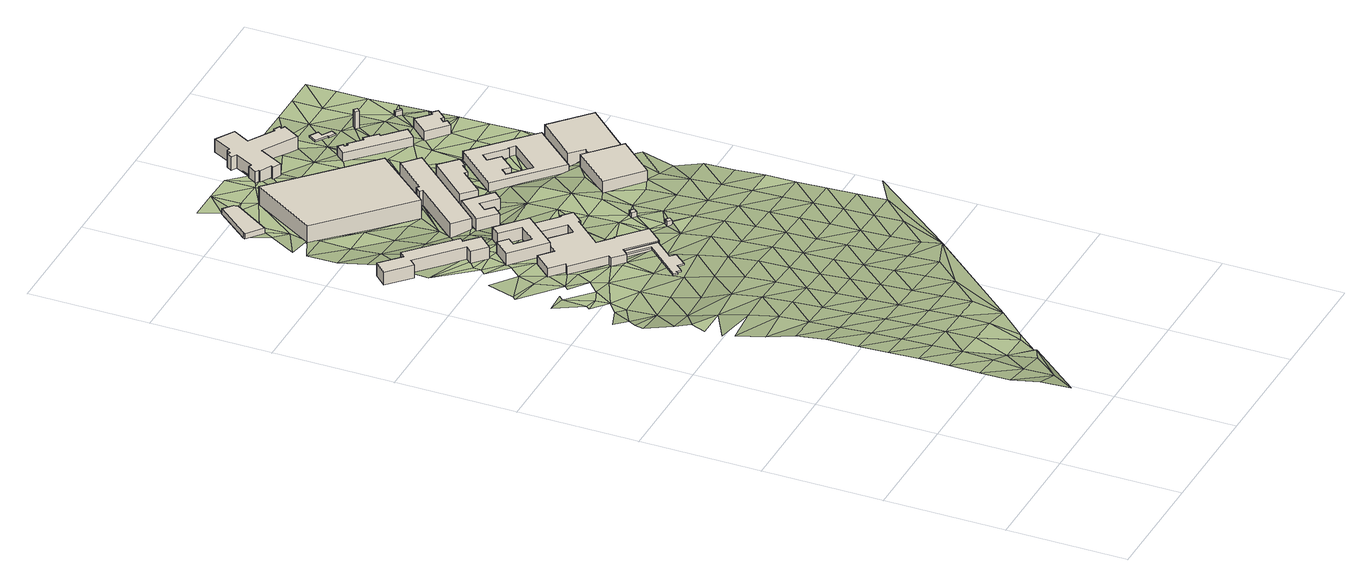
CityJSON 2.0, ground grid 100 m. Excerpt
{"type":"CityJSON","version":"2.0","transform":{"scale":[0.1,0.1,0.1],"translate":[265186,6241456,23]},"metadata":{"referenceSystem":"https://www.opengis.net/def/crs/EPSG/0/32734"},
"CityObjects":{
"building1":{"type":"Building","attributes":{"address":"Salt River Cape Town","building":"dormitory","building:levels":3,"beds":"45","residential":"university","building_height":9.7,"roof_height":48.5,"ground_height":38.8,"plus_code":"4FRW3F76+C26"},"geometry":[{"type":"Solid","lod":"1","boundaries":[[[[0,1,2,3]],[[1,4,5,2]],[[4,6,7,5]],[[6,8,9,7]],[[8,10,11,9]],[[10,12,13,11]],[[12,14,15,13]],[[14,16,17,15]],[[16,18,19,17]],[[18,20,21,19]],[[20,22,23,21]],[[22,0,3,23]],[[3,2,5,7,9,11,13,15,17,19,21,23]],[[22,20,18,16,14,12,10,8,6,4,1,0]]]]}]},
"building2":{"type":"Building","attributes":{"building":"roof","building:levels":1,"building_height":4.1,"roof_height":43.85,"ground_height":39.75,"bottom_roof_height":42.55,"plus_code":"4FRW3F66+V7G"},"geometry":[{"type":"Solid","lod":"1","boundaries":[[[[24,25,26,27]],[[25,28,29,26]],[[28,30,31,29]],[[30,32,33,31]],[[32,34,35,33]],[[34,36,37,35]],[[36,38,39,37]],[[38,40,41,39]],[[40,42,43,41]],[[42,44,45,43]],[[44,46,47,45]],[[46,24,27,47]],[[27,26,29,31,33,35,37,39,41,43,45,47]],[[46,44,42,40,38,36,34,32,30,28,25,24]]]]}]},
"building3":{"type":"Building","attributes":{"address":"Salt River Cape Town","building":"university","building:levels":2,"building_height":6.9,"roof_height":45,"ground_height":38.1,"plus_code":"4FRW3F76+358"},"geometry":[{"type":"Solid","lod":"1","boundaries":[[[[48,49,50,51]],[[49,52,53,50]],[[52,54,55,53]],[[54,56,57,55]],[[56,58,59,57]],[[58,60,61,59]],[[60,62,63,61]],[[62,64,65,63]],[[64,66,67,65]],[[66,68,69,67]],[[68,70,71,69]],[[70,72,73,71]],[[72,74,75,73]],[[74,76,77,75]],[[76,78,79,77]],[[78,80,81,79]],[[80,82,83,81]],[[82,84,85,83]],[[84,86,87,85]],[[86,88,89,87]],[[88,90,91,89]],[[90,92,93,91]],[[92,94,95,93]],[[94,96,97,95]],[[96,98,99,97]],[[98,48,51,99]],[[51,50,53,55,57,59,61,63,65,67,69,71,73,75,77,79,81,83,85,87,89,91,93,95,97,99]],[[98,96,94,92,90,88,86,84,82,80,78,76,74,72,70,68,66,64,62,60,58,56,54,52,49,48]]]]}]},
"building4":{"type":"Building","attributes":{"address":"Salt River Cape Town","building":"dormitory","building:levels":3,"beds":"45","residential":"university","building_height":9.7,"roof_height":48.47,"ground_height":38.77,"plus_code":"4FRW3F76+63X"},"geometry":[{"type":"Solid","lod":"1","boundaries":[[[[100,101,102,103]],[[101,104,105,102]],[[104,106,107,105]],[[106,108,109,107]],[[108,110,111,109]],[[110,112,113,111]],[[112,114,115,113]],[[114,116,117,115]],[[116,118,119,117]],[[118,100,103,119]],[[103,102,105,107,109,111,113,115,117,119]],[[118,116,114,112,110,108,106,104,101,100]]]]}]},
"building5":{"type":"Building","attributes":{"address":"352 Victoria Road Salt River Cape Town","building":"retail","building:levels":1,"building_height":4.1,"roof_height":33.16,"ground_height":29.06,"plus_code":"4FRW3F86+223"},"geometry":[{"type":"Solid","lod":"1","boundaries":[[[[120,121,122,123]],[[121,124,125,122]],[[124,126,127,125]],[[126,128,129,127]],[[128,130,131,129]],[[130,120,123,131]],[[123,122,125,127,129,131]],[[130,128,126,124,121,120]]]]}]},
"building6":{"type":"Building","attributes":{"building":"guardhouse","building:levels":1,"building_height":4.1,"roof_height":44.5,"ground_height":40.4,"plus_code":"4FRW3F66+WF7"},"geometry":[{"type":"Solid","lod":"1","boundaries":[[[[132,133,134,135]],[[133,136,137,134]],[[136,138,139,137]],[[138,132,135,139]],[[135,134,137,139]],[[138,136,133,132]]]]}]},
"building7":{"type":"Building","attributes":{"building":"guardhouse","building:levels":1,"building_height":4.1,"roof_height":43.98,"ground_height":39.88,"plus_code":"4FRW3F76+2F8"},"geometry":[{"type":"Solid","lod":"1","boundaries":[[[[140,141,142,143]],[[141,144,145,142]],[[144,146,147,145]],[[146,140,143,147]],[[143,142,145,147]],[[146,144,141,140]]]]}]},
"building8":{"type":"Building","attributes":{"address":"358 on Victoria Victoria Road Cape Town","building":"commercial","building:levels":5,"building_height":15.3,"roof_height":43.66,"ground_height":28.36,"plus_code":"4FRW3F76+Q6G"},"geometry":[{"type":"Solid","lod":"1","boundaries":[[[[148,149,150,151]],[[149,152,153,150]],[[152,154,155,153]],[[154,148,151,155]],[[151,150,153,155]],[[154,152,149,148]]]]}]},
"building9":{"type":"Building","attributes":{"address":"Victoria Road Salt River Cape Town","building":"residential","building:levels":3,"building:flats":"25","residential":"student","building_height":9.7,"roof_height":38.42,"ground_height":28.72,"plus_code":"4FRW3F76+C8F"},"geometry":[{"type":"Solid","lod":"1","boundaries":[[[[156,157,158,159]],[[157,160,161,158]],[[160,162,163,161]],[[162,164,165,163]],[[164,166,167,165]],[[166,168,169,167]],[[168,170,171,169]],[[170,156,159,171]],[[159,158,161,163,165,167,169,171]],[[170,168,166,164,162,160,157,156]]]]}]},
"building10":{"type":"Building","attributes":{"address":"Victoria Road Salt River Cape Town","building":"residential","building:levels":4,"building:flats":"150","residential":"student","building_height":12.5,"roof_height":40.02,"ground_height":27.52,"plus_code":"4FRW3F76+G8G"},"geometry":[{"type":"Solid","lod":"1","boundaries":[[[[172,173,174,175]],[[173,176,177,174]],[[176,178,179,177]],[[178,180,181,179]],[[180,182,183,181]],[[182,184,185,183]],[[184,186,187,185]],[[186,172,175,187]],[[175,174,177,179,181,183,185,187]],[[186,184,182,180,178,176,173,172]]]]}]},
"building11":{"type":"Building","attributes":{"address":"Victoria Road Salt River Cape Town","building":"residential","building:levels":3,"building:flats":"25","residential":"student","building_height":9.7,"roof_height":38.03,"ground_height":28.33,"plus_code":"4FRW3F76+GFP"},"geometry":[{"type":"Solid","lod":"1","boundaries":[[[[188,189,190,191]],[[189,192,193,190]],[[192,194,195,193]],[[194,196,197,195]],[[196,198,199,197]],[[198,200,201,199]],[[200,202,203,201]],[[202,188,191,203]],[[191,190,193,195,197,199,201,203]],[[202,200,198,196,194,192,189,188]]]]}]},
"building12":{"type":"Building","attributes":{"address":"All Office 9 Browning Road Salt River 7925 Cape Town","building":"retail","building:levels":3,"building_height":9.7,"roof_height":47.48,"ground_height":37.78,"plus_code":"4FRW3F76+5M5"},"geometry":[{"type":"Solid","lod":"1","boundaries":[[[[204,205,206,207]],[[205,208,209,206]],[[208,210,211,209]],[[210,204,207,211]],[[207,206,209,211]],[[210,208,205,204]]]]}]},
"building13":{"type":"Building","attributes":{"address":"271 Victoria Road Salt River Cape Town","building":"commercial","building:levels":3,"building_height":9.7,"roof_height":36.63,"ground_height":26.93,"plus_code":"4FRW3F86+495"},"geometry":[{"type":"Solid","lod":"1","boundaries":[[[[212,213,214,215]],[[213,216,217,214]],[[216,218,219,217]],[[218,220,221,219]],[[220,222,223,221]],[[222,224,225,223]],[[224,226,227,225]],[[226,228,229,227]],[[228,230,231,229]],[[230,232,233,231]],[[232,234,235,233]],[[234,236,237,235]],[[236,238,239,237]],[[238,240,241,239]],[[240,242,243,241]],[[242,244,245,243]],[[244,246,247,245]],[[246,248,249,247]],[[248,250,251,249]],[[250,252,253,251]],[[252,254,255,253]],[[254,256,257,255]],[[256,258,259,257]],[[258,212,215,259]],[[215,214,217,219,221,223,225,227,229,231,233,235,237,239,241,243,245,247,249,251,253,255,257,259]],[[258,256,254,252,250,248,246,244,242,240,238,236,234,232,230,228,226,224,222,220,218,216,213,212]]]]}]},
"building14":{"type":"Building","attributes":{"building":"commercial","building:levels":2,"building_height":6.9,"roof_height":35.67,"ground_height":28.77,"plus_code":"4FRW3F76+CQF"},"geometry":[{"type":"Solid","lod":"1","boundaries":[[[[260,261,262,263]],[[261,264,265,262]],[[264,266,267,265]],[[266,260,263,267]],[[268,269,270,271]],[[269,272,273,270]],[[272,274,275,273]],[[274,276,277,275]],[[276,278,279,277]],[[278,280,281,279]],[[280,282,283,281]],[[282,284,285,283]],[[284,286,287,285]],[[286,268,271,287]],[[263,262,265,267],[271,270,273,275,277,279,281,283,285,287]],[[266,264,261,260],[286,284,282,280,278,276,274,272,269,268]]]]}]},
"building15":{"type":"Building","attributes":{"address":"Salt River Fire Station 346A Victoria Road Salt River 7925 Cape Town","building":"fire_station","building:levels":2,"amenity":"fire_station","operator":"City of Cape Town","building_height":6.9,"roof_height":34.27,"ground_height":27.37,"plus_code":"4FRW3F76+RH9"},"geometry":[{"type":"Solid","lod":"1","boundaries":[[[[288,289,290,291]],[[289,292,293,290]],[[292,294,295,293]],[[294,296,297,295]],[[296,298,299,297]],[[298,300,301,299]],[[300,302,303,301]],[[302,304,305,303]],[[304,306,307,305]],[[306,308,309,307]],[[308,310,311,309]],[[310,288,291,311]],[[291,290,293,295,297,299,301,303,305,307,309,311]],[[310,308,306,304,302,300,298,296,294,292,289,288]]]]}]},
"building16":{"type":"Building","attributes":{"building":"roof","building:levels":1,"building_height":4.1,"roof_height":30.54,"ground_height":26.44,"bottom_roof_height":29.24,"plus_code":"4FRW3F76+XH5"},"geometry":[{"type":"Solid","lod":"1","boundaries":[[[[312,313,314,315]],[[313,316,317,314]],[[316,318,319,317]],[[318,320,321,319]],[[320,322,323,321]],[[322,324,325,323]],[[324,326,327,325]],[[326,312,315,327]],[[315,314,317,319,321,323,325,327]],[[326,324,322,320,318,316,313,312]]]]}]},
"building17":{"type":"Building","attributes":{"address":"Fairland House 364B Victoria Road Salt River Cape Town","building":"commercial","building:levels":4,"building_height":12.5,"roof_height":42.82,"ground_height":30.32,"plus_code":"4FRW3F76+7RX"},"geometry":[{"type":"Solid","lod":"1","boundaries":[[[[328,329,330,331]],[[329,332,333,330]],[[332,334,335,333]],[[334,336,337,335]],[[336,338,339,337]],[[338,328,331,339]],[[331,330,333,335,337,339]],[[338,336,334,332,329,328]]]]}]},
"building18":{"type":"Building","attributes":{"building":"yes","building:levels":5,"building_height":15.3,"roof_height":41.14,"ground_height":25.84,"plus_code":"4FRW3F76+WP2"},"geometry":[{"type":"Solid","lod":"1","boundaries":[[[[340,341,342,343]],[[341,344,345,342]],[[344,346,347,345]],[[346,340,343,347]],[[343,342,345,347]],[[346,344,341,340]]]]}]},
"building19":{"type":"Building","attributes":{"address":"Beth Uriel 289 Victoria Road Salt River 7925 Cape Town","building":"residential","building:levels":2,"beds":"30","amenity":"social_facility","social_facility":"shelter","building_height":6.9,"roof_height":34.89,"ground_height":27.99,"plus_code":"4FRW3F76+PQ3"},"geometry":[{"type":"Solid","lod":"1","boundaries":[[[[348,349,350,351]],[[349,352,353,350]],[[352,354,355,353]],[[354,356,357,355]],[[356,358,359,357]],[[358,360,361,359]],[[360,362,363,361]],[[362,364,365,363]],[[364,366,367,365]],[[366,348,351,367]],[[351,350,353,355,357,359,361,363,365,367]],[[366,364,362,360,358,356,354,352,349,348]]]]}]},
"building20":{"type":"Building","attributes":{"address":"Me’Kasi Coffee","building":"retail","building:levels":1,"amenity":"cafe","building_height":4.1,"roof_height":29.92,"ground_height":25.82,"plus_code":"4FRW3F76+RRF"},"geometry":[{"type":"Solid","lod":"1","boundaries":[[[[368,369,370,371]],[[369,372,373,370]],[[372,374,375,373]],[[374,368,371,375]],[[371,370,373,375]],[[374,372,369,368]]]]}]},
"terrain1":{"type":"TINRelief","geometry":[{"type":"CompositeSurface","lod":"1","boundaries":[[[376,377,378]],[[379,376,378]],[[379,380,381]],[[378,380,379]],[[382,381,383]],[[377,384,378]],[[380,383,381]],[[385,382,386]],[[383,386,382]],[[378,387,380]],[[388,389,385]],[[385,386,388]],[[383,380,390]],[[389,391,392]],[[387,378,384]],[[386,383,390]],[[389,388,391]],[[380,387,390]],[[393,394,392]],[[391,393,392]],[[388,386,395]],[[390,396,386]],[[397,394,398]],[[387,384,390]],[[391,388,395]],[[393,398,394]],[[395,386,396]],[[399,390,384]],[[400,401,397]],[[391,402,393]],[[398,400,397]],[[396,390,403]],[[402,391,395]],[[399,403,390]],[[401,404,405]],[[398,393,406]],[[404,401,400]],[[396,407,395]],[[393,402,406]],[[403,407,396]],[[400,398,408]],[[403,399,409]],[[410,405,404]],[[402,395,411]],[[406,408,398]],[[412,413,414]],[[415,410,413]],[[411,395,407]],[[403,409,407]],[[402,416,406]],[[417,404,400]],[[418,414,419]],[[400,408,420]],[[416,402,411]],[[421,418,422]],[[417,400,420]],[[413,419,414]],[[410,404,423]],[[408,406,424]],[[409,425,407]],[[421,422,426]],[[411,407,425]],[[418,419,422]],[[416,424,406]],[[423,413,410]],[[422,427,426]],[[423,404,417]],[[420,408,428]],[[427,429,430]],[[411,431,416]],[[424,428,408]],[[419,413,432]],[[425,431,411]],[[433,427,422]],[[413,423,432]],[[433,429,427]],[[424,416,434]],[[417,420,435]],[[436,420,428]],[[431,434,416]],[[437,438,439]],[[422,419,440]],[[417,435,423]],[[432,441,419]],[[435,420,436]],[[429,433,442]],[[443,444,439]],[[438,437,445]],[[443,442,444]],[[428,424,446]],[[444,437,439]],[[419,441,440]],[[447,424,434]],[[433,422,448]],[[449,432,423]],[[431,425,450]],[[451,452,453]],[[449,423,435]],[[424,447,446]],[[448,442,433]],[[454,437,444]],[[442,454,444]],[[436,428,455]],[[448,422,440]],[[434,431,450]],[[452,451,456]],[[441,432,457]],[[458,432,449]],[[428,446,455]],[[459,453,460]],[[447,434,450]],[[461,435,436]],[[425,409,462]],[[452,460,453]],[[463,454,442]],[[442,448,463]],[[432,458,457]],[[441,464,440]],[[456,465,466]],[[461,436,455]],[[449,435,467]],[[468,452,456]],[[454,463,466]],[[448,440,464]],[[446,447,469]],[[468,460,452]],[[441,457,464]],[[450,470,447]],[[471,472,473]],[[466,474,456]],[[435,461,467]],[[475,468,456]],[[473,476,4]],[[477,458,449]],[[447,470,469]],[[456,474,475]],[[472,478,473]],[[479,463,448]],[[480,455,446]],[[481,482,471]],[[468,475,483]],[[460,468,484]],[[473,478,476]],[[448,464,479]],[[96,466,463]],[[449,467,477]],[[485,482,481]],[[425,462,450]],[[486,457,458]],[[485,460,484]],[[96,474,466]],[[446,469,480]],[[487,472,471]],[[488,461,455]],[[18,489,490]],[[487,471,482]],[[472,487,478]],[[474,94,475]],[[490,489,491]],[[470,450,492]],[[484,482,485]],[[458,477,486]],[[493,463,479]],[[494,464,457]],[[493,96,463]],[[488,455,480]],[[489,18,495]],[[496,467,461]],[[492,469,470]],[[474,96,94]],[[18,497,495]],[[498,499,491]],[[464,494,479]],[[482,500,487]],[[457,486,494]],[[482,484,501]],[[479,98,493]],[[491,489,498]],[[461,488,496]],[[98,96,493]],[[477,467,502]],[[469,503,480]],[[501,484,504]],[[487,500,505]],[[506,487,505]],[[492,503,469]],[[507,495,497]],[[98,479,508]],[[497,509,506]],[[489,495,510]],[[502,486,477]],[[511,499,498]],[[479,494,508]],[[467,496,502]],[[462,492,450]],[[512,513,514]],[[515,505,500]],[[499,511,516]],[[510,495,507]],[[506,507,497]],[[504,517,501]],[[500,512,515]],[[506,505,515]],[[488,480,518]],[[503,519,480]],[[520,516,521]],[[98,522,48]],[[521,523,520]],[[498,489,524]],[[48,522,49]],[[507,506,100]],[[486,525,494]],[[518,496,488]],[[512,514,526]],[[98,508,522]],[[524,489,510]],[[486,502,527]],[[506,515,100]],[[518,480,519]],[[526,515,512]],[[523,528,529]],[[492,462,503]],[[498,530,511]],[[494,525,508]],[[486,527,525]],[[528,523,521]],[[516,511,530]],[[501,517,118]],[[507,531,510]],[[532,522,508]],[[530,498,524]],[[533,534,535]],[[507,100,536]],[[517,537,538]],[[502,496,539]],[[540,519,503]],[[535,541,533]],[[496,518,542]],[[528,521,543]],[[508,544,532]],[[538,118,517]],[[507,536,531]],[[536,100,545]],[[510,546,524]],[[539,527,502]],[[503,462,540]],[[508,525,544]],[[496,542,539]],[[118,545,100]],[[541,547,533]],[[538,537,548]],[[510,531,546]],[[516,549,521]],[[518,519,550]],[[538,551,118]],[[519,540,552]],[[543,128,528]],[[532,544,553]],[[530,148,516]],[[554,530,524]],[[536,545,555]],[[541,535,556]],[[525,527,557]],[[550,542,518]],[[536,558,531]],[[549,543,521]],[[524,546,554]],[[527,539,559]],[[550,519,552]],[[547,541,560]],[[118,561,545]],[[551,562,118]],[[535,553,556]],[[536,555,558]],[[541,556,560]],[[544,525,557]],[[563,562,551]],[[527,559,557]],[[564,555,545]],[[544,132,553]],[[561,118,562]],[[564,545,561]],[[132,565,553]],[[540,462,566]],[[530,554,148]],[[565,556,553]],[[563,567,562]],[[568,539,542]],[[549,128,543]],[[569,542,550]],[[132,544,570]],[[566,552,540]],[[554,546,148]],[[138,565,132]],[[180,546,531]],[[571,570,544]],[[572,573,574]],[[556,575,560]],[[571,544,557]],[[542,569,568]],[[575,576,560]],[[558,555,156]],[[567,577,562]],[[556,565,140]],[[128,578,130]],[[579,559,539]],[[561,562,577]],[[130,574,573]],[[580,565,138]],[[581,550,552]],[[140,565,580]],[[577,567,576]],[[128,549,578]],[[546,582,148]],[[583,570,571]],[[146,575,556]],[[574,130,578]],[[146,556,140]],[[539,568,579]],[[584,564,561]],[[583,585,138]],[[575,577,576]],[[557,559,586]],[[581,552,566]],[[138,585,580]],[[571,585,583]],[[569,550,587]],[[180,582,546]],[[588,589,590]],[[561,577,584]],[[564,584,590]],[[557,586,571]],[[580,585,591]],[[559,579,586]],[[462,592,566]],[[549,593,578]],[[550,581,587]],[[148,582,178]],[[146,591,594]],[[595,588,590]],[[596,575,146]],[[578,593,574]],[[597,568,569]],[[585,594,591]],[[590,584,595]],[[178,176,148]],[[585,571,598]],[[575,599,577]],[[549,600,593]],[[594,596,146]],[[178,582,180]],[[568,597,579]],[[571,586,598]],[[569,587,597]],[[600,549,601]],[[599,584,577]],[[558,156,602]],[[603,595,584]],[[156,604,605]],[[575,596,599]],[[156,603,604]],[[585,606,594]],[[592,581,566]],[[593,607,574]],[[586,579,608]],[[585,598,606]],[[176,609,148]],[[610,593,600]],[[594,611,596]],[[597,608,579]],[[462,612,592]],[[613,587,581]],[[584,599,614]],[[603,584,615]],[[176,173,616]],[[593,617,607]],[[601,549,609]],[[618,598,586]],[[617,593,610]],[[610,600,619]],[[599,596,611]],[[620,600,601]],[[604,603,621]],[[605,602,156]],[[594,606,622]],[[594,622,611]],[[600,620,619]],[[618,586,608]],[[584,614,615]],[[581,592,613]],[[623,617,610]],[[607,617,624]],[[597,587,625]],[[621,603,615]],[[621,626,604]],[[627,610,619]],[[176,616,609]],[[606,598,628]],[[629,616,173]],[[598,618,630]],[[587,613,625]],[[599,611,631]],[[632,608,597]],[[620,633,619]],[[622,606,634]],[[622,634,611]],[[601,635,620]],[[636,614,599]],[[637,638,624]],[[628,598,630]],[[609,639,601]],[[621,640,626]],[[188,602,605]],[[608,632,618]],[[635,601,639]],[[632,597,625]],[[641,640,621]],[[634,606,628]],[[636,615,614]],[[609,616,629]],[[599,631,636]],[[620,642,633]],[[615,643,621]],[[644,631,611]],[[618,645,630]],[[640,641,200]],[[635,642,620]],[[198,640,200]],[[618,632,645]],[[621,264,641]],[[646,634,628]],[[647,648,649]],[[650,639,609]],[[633,651,652]],[[609,629,650]],[[636,643,615]],[[629,602,653]],[[639,650,635]],[[642,651,633]],[[647,649,654]],[[653,602,188]],[[636,631,644]],[[655,628,630]],[[202,653,188]],[[635,656,642]],[[645,657,630]],[[200,641,264]],[[650,629,653]],[[654,658,647]],[[650,656,635]],[[644,643,636]],[[655,630,657]],[[202,200,264]],[[204,634,646]],[[647,658,659]],[[646,628,660]],[[642,656,310]],[[653,202,264]],[[652,651,661]],[[644,662,643]],[[642,661,651]],[[663,664,665]],[[659,664,663]],[[662,644,666]],[[660,628,655]],[[667,658,654]],[[644,668,666]],[[310,669,642]],[[658,670,659]],[[669,661,642]],[[204,668,644]],[[671,650,653]],[[672,653,264]],[[666,673,662]],[[674,675,676]],[[671,656,650]],[[665,664,670]],[[659,670,664]],[[675,674,677]],[[675,669,310]],[[678,204,646]],[[660,678,646]],[[667,670,658]],[[666,668,679]],[[669,675,677]],[[671,653,672]],[[680,672,264]],[[254,252,681]],[[668,204,679]],[[643,662,682]],[[669,677,683]],[[677,684,683]],[[685,680,264]],[[686,661,669]],[[687,670,667]],[[688,661,686]],[[679,204,678]],[[680,689,672]],[[688,690,691]],[[690,692,252]],[[689,680,685]],[[693,669,683]],[[672,694,671]],[[692,690,688]],[[264,682,685]],[[683,695,696]],[[697,698,695]],[[686,669,699]],[[662,329,682]],[[671,694,698]],[[698,696,695]],[[688,686,699]],[[694,672,700]],[[696,340,683]],[[689,700,672]],[[669,693,699]],[[340,693,683]],[[688,701,692]],[[689,685,702]],[[694,703,698]],[[682,702,685]],[[696,341,340]],[[698,704,696]],[[699,701,688]],[[682,329,705]],[[693,340,346]],[[341,696,704]],[[705,702,682]],[[706,700,689]],[[704,698,703]],[[689,702,706]],[[707,693,346]],[[341,704,344]],[[699,693,707]],[[708,709,710]],[[710,711,708]],[[346,344,707]],[[712,709,700]],[[703,713,364]],[[704,707,344]],[[709,712,710]],[[712,700,706]],[[714,704,703]],[[369,703,364]],[[701,699,715]],[[714,703,369]],[[716,699,707]],[[710,712,362]],[[704,717,707]],[[704,714,717]],[[364,362,718]],[[715,699,716]],[[364,718,369]],[[718,362,712]],[[372,369,718]],[[372,719,717]],[[717,720,707]],[[716,707,720]],[[718,719,372]],[[719,720,717]],[[721,715,716]],[[720,722,716]],[[721,716,722]]]}]}
},
"vertices":[
[7,5532,141],[190,5362,141],[190,5362,255],[7,5532,255],[239,5414,141],[239,5414,255],[573,5104,141],[573,5104,255],[530,5058,141],[530,5058,255],[645,4952,141],[645,4952,255],[748,5062,141],[748,5062,255],[637,5165,141],[637,5165,255],[665,5196,141],[665,5196,255],[308,5528,141],[308,5528,255],[264,5482,141],[264,5482,255],[102,5633,141],[102,5633,255],
[1041,4017,195],[1199,3874,195],[1199,3874,208],[1041,4017,208],[926,3571,195],[926,3571,208],[954,3546,195],[954,3546,208],[970,3565,195],[970,3565,208],[998,3539,195],[998,3539,208],[1048,3593,195],[1048,3593,208],[1090,3555,195],[1090,3555,208],[1182,3661,195],[1182,3661,208],[1143,3699,195],[1143,3699,208],[1280,3853,195],[1280,3853,208],[1065,4043,195],[1065,4043,208],
[1041,4017,146],[1065,4043,146],[1065,4043,220],[1041,4017,220],[1280,3853,146],[1280,3853,220],[1287,3847,146],[1287,3847,220],[1410,3983,146],[1410,3983,220],[1195,4175,146],[1195,4175,220],[1188,4168,146],[1188,4168,220],[1074,4270,146],[1074,4270,220],[1282,4502,146],[1282,4502,220],[1293,4492,146],[1293,4492,220],[1382,4590,146],[1382,4590,220],[1302,4661,146],[1302,4661,220],[1294,4651,146],[1294,4651,220],[1122,4805,146],[1122,4805,220],[1035,4710,146],[1035,4710,220],[1203,4559,146],[1203,4559,220],[1134,4483,146],[1134,4483,220],[962,4637,146],[962,4637,220],[839,4501,146],[839,4501,220],[730,4598,146],[730,4598,220],[599,4453,146],[599,4453,220],[709,4354,146],[709,4354,220],[687,4331,146],[687,4331,220],[939,4104,146],[939,4104,220],[919,4081,146],[919,4081,220],[1017,3993,146],[1017,3993,220],
[902,5040,147],[838,4969,147],[838,4969,255],[902,5040,255],[991,4834,147],[991,4834,255],[873,4701,147],[873,4701,255],[755,4805,147],[755,4805,255],[805,4862,147],[805,4862,255],[730,4928,147],[730,4928,255],[615,4798,147],[615,4798,255],[885,4560,147],[885,4560,255],[1132,4837,147],[1132,4837,255],
[528,7088,56],[293,6807,56],[293,6807,102],[528,7088,102],[282,6792,56],[282,6792,102],[414,6686,56],[414,6686,102],[610,6989,56],[610,6989,102],[607,7025,56],[607,7025,102],
[1556,3900,174],[1587,3873,174],[1587,3873,215],[1556,3900,215],[1613,3903,174],[1613,3903,215],[1582,3930,174],[1582,3930,215],
[1566,4195,165],[1597,4168,165],[1597,4168,210],[1566,4195,210],[1624,4199,165],[1624,4199,210],[1593,4225,165],[1593,4225,210],
[1094,5707,43],[1509,6189,43],[1509,6189,207],[1094,5707,207],[772,6892,43],[772,6892,207],[425,6343,43],[425,6343,207],
[1280,5464,45],[1094,5256,45],[1094,5256,154],[1280,5464,154],[1237,5130,45],[1237,5130,154],[1300,5201,45],[1300,5201,154],[1240,5255,45],[1240,5255,154],[1301,5324,45],[1301,5324,154],[1429,5210,45],[1429,5210,154],[1490,5278,45],[1490,5278,154],
[1547,6081,43],[1309,5817,43],[1309,5817,170],[1547,6081,170],[1291,5833,43],[1291,5833,170],[1250,5788,43],[1250,5788,170],[1268,5772,43],[1268,5772,170],[931,5398,43],[931,5398,170],[1065,5279,43],[1065,5279,170],[1680,5962,43],[1680,5962,170],
[1666,5836,48],[1369,5512,48],[1369,5512,150],[1666,5836,150],[1473,5409,48],[1473,5409,150],[1642,5599,48],[1642,5599,150],[1665,5579,48],[1665,5579,150],[1730,5651,48],[1730,5651,150],[1746,5638,48],[1746,5638,150],[1804,5705,48],[1804,5705,150],
[2365,4602,132],[2095,4850,132],[2095,4850,245],[2365,4602,245],[1822,4544,132],[1822,4544,245],[2095,4300,132],[2095,4300,245],
[1333,7500,20],[1249,7346,20],[1249,7346,136],[1333,7500,136],[1229,7354,20],[1229,7354,136],[1207,7319,20],[1207,7319,136],[1180,7333,20],[1180,7333,136],[1154,7288,20],[1154,7288,136],[1198,7261,20],[1198,7261,136],[1118,7107,20],[1118,7107,136],[1089,7117,20],[1089,7117,136],[1042,7040,20],[1042,7040,136],[1075,7026,20],[1075,7026,136],[1070,7013,20],[1070,7013,136],[1165,6966,20],[1165,6966,136],[1150,6945,20],[1150,6945,136],[1222,6911,20],[1222,6911,136],[1330,7116,20],[1330,7116,136],[1617,6950,20],[1617,6950,136],[1702,7091,20],[1702,7091,136],[1671,7106,20],[1671,7106,136],[1685,7127,20],[1685,7127,136],[1634,7153,20],[1634,7153,136],[1621,7138,20],[1621,7138,136],[1409,7267,20],[1409,7267,136],[1489,7408,20],[1489,7408,136],
[2095,4945,46],[2418,5309,46],[2418,5309,127],[2095,4945,127],[1946,5743,46],[1946,5743,127],[1623,5388,46],[1623,5388,127],[1956,5585,46],[2117,5441,46],[2117,5441,127],[1956,5585,127],[2125,5450,46],[2125,5450,127],[2170,5409,46],[2170,5409,127],[1955,5170,46],[1955,5170,127],[1786,5322,46],[1786,5322,127],[1831,5372,46],[1831,5372,127],[1885,5323,46],[1885,5323,127],[1998,5448,46],[1998,5448,127],[1906,5530,46],[1906,5530,127],
[1574,6563,34],[1992,6168,34],[1992,6168,113],[1574,6563,113],[2072,6252,34],[2072,6252,113],[1912,6403,34],[1912,6403,113],[1927,6419,34],[1927,6419,113],[1829,6512,34],[1829,6512,113],[1810,6493,34],[1810,6493,113],[1710,6588,34],[1710,6588,113],[1693,6570,34],[1693,6570,113],[1671,6591,34],[1671,6591,113],[1684,6605,34],[1684,6605,113],[1647,6640,34],[1647,6640,113],
[1820,6869,62],[1746,6913,62],[1746,6913,75],[1820,6869,75],[1703,6844,62],[1703,6844,75],[1801,6785,62],[1801,6785,75],[1797,6776,62],[1797,6776,75],[1851,6743,62],[1851,6743,75],[1875,6783,62],[1875,6783,75],[1796,6830,62],[1796,6830,75],
[2730,5009,65],[2425,5287,65],[2425,5287,198],[2730,5009,198],[2132,4969,65],[2132,4969,198],[2240,4870,65],[2240,4870,198],[2204,4831,65],[2204,4831,198],[2400,4651,65],[2400,4651,198],
[2036,6665,28],[2061,6642,28],[2061,6642,181],[2036,6665,181],[2087,6669,28],[2087,6669,181],[2062,6692,28],[2062,6692,181],
[2215,6265,38],[2083,6121,38],[2083,6121,119],[2215,6265,119],[2246,5976,38],[2246,5976,119],[2291,6023,38],[2291,6023,119],[2266,6047,38],[2266,6047,119],[2297,6082,38],[2297,6082,119],[2319,6062,38],[2319,6062,119],[2392,6141,38],[2392,6141,119],[2349,6180,38],[2349,6180,119],[2331,6160,38],[2331,6160,119],
[2316,6458,26],[2358,6422,26],[2358,6422,69],[2316,6458,69],[2374,6439,26],[2374,6439,69],[2331,6476,26],[2331,6476,69],
[215,250,542],[215,0,555],[466,250,452],[215,500,498],[466,500,445],[215,750,493],[215,1000,495],[466,750,460],[820,553,392],[215,1250,489],[466,1000,468],[717,500,392],[466,1250,459],[215,1500,480],[717,750,350],[466,1500,451],[215,1745,469],[466,1745,438],[215,2005,459],[717,1250,434],[717,1000,440],[215,2255,426],[466,2005,420],[887,608,336],[466,2255,402],[215,2500,353],[717,1500,425],[968,750,338],[466,2500,386],[215,2750,296],[717,1745,412],[968,1000,419],[717,2005,395],[1039,782,338],[466,2750,334],[968,1250,420],[215,3000,272],[466,3000,268],[262,3126,272],[174,2839,296],[968,1500,405],[717,2500,367],[215,3250,247],[466,3250,192],[717,2255,382],[215,3500,164],[466,3500,132],[717,2750,346],[968,1745,390],[1218,1000,367],[229,3575,164],[301,3653,135],[968,2005,373],[402,3819,113],[215,3750,135],[1218,1250,402],[717,3000,308],[466,3750,113],[1218,1500,387],[968,2500,343],[968,2255,357],[369,4231,137],[215,4255,145],[372,4033,129],[717,3500,142],[717,3250,206],[478,3887,129],[348,4004,129],[466,4005,129],[401,4268,137],[1218,2005,354],[1218,1745,371],[717,3750,127],[968,2750,328],[1469,1500,365],[231,4555,136],[466,4505,148],[256,4582,136],[580,4046,129],[1218,2255,336],[542,4283,137],[968,3250,245],[968,3000,307],[319,4811,142],[504,4647,155],[1218,2500,320],[1993,1840,303],[717,4005,137],[968,3500,174],[513,4250,137],[652,4128,149],[1218,2750,308],[599,4453,152],[1469,2005,332],[1469,1745,350],[462,4936,161],[466,5005,161],[215,5255,154],[717,4255,149],[687,4331,149],[573,5104,161],[1218,3000,302],[530,5058,161],[968,3750,143],[1469,2255,315],[423,4893,161],[615,4798,158],[709,4354,149],[730,4598,152],[590,4744,155],[1218,3250,274],[645,4952,162],[1469,2500,300],[466,5755,88],[215,5755,141],[215,6005,89],[1720,1745,326],[968,4005,146],[1218,3500,223],[466,5505,146],[1469,2750,288],[665,5196,151],[466,6005,66],[215,6255,84],[730,4928,162],[885,4560,153],[1469,3000,276],[1720,2005,310],[839,4501,152],[717,5005,162],[748,5062,162],[717,5255,151],[1218,3750,168],[637,5165,151],[717,5505,94],[466,6255,70],[805,4862,158],[755,4805,158],[873,4701,153],[838,4969,162],[425,6343,70],[962,4637,153],[1720,2500,277],[1720,2255,292],[221,6370,84],[466,6500,68],[1280,3853,168],[368,6604,68],[717,5755,59],[1469,3500,240],[991,4834,153],[1469,3250,260],[414,6686,64],[282,6792,70],[717,6005,63],[931,5398,55],[1287,3847,168],[1074,4270,151],[1188,4168,163],[1195,4175,163],[968,5255,90],[1134,4483,152],[1035,4710,153],[1720,3000,256],[1970,2005,286],[1218,4255,163],[1720,2750,267],[466,6750,64],[1469,3750,202],[968,5005,147],[968,5505,55],[1282,4502,152],[1203,4559,152],[772,6892,56],[1970,2500,259],[1122,4805,147],[1970,2255,271],[1410,3983,174],[968,5755,38],[1094,5256,57],[1469,4255,165],[1720,3500,230],[1065,5279,90],[1720,3250,244],[1293,4492,152],[1218,5005,117],[1218,4755,147],[1294,4651,147],[1237,5130,57],[1469,4005,174],[2221,2255,255],[1302,4661,147],[1970,3000,239],[1970,2750,251],[1587,3873,201],[1720,3750,207],[466,7260,56],[528,7088,61],[717,7260,52],[1469,4505,158],[1382,4590,158],[1469,4755,151],[717,7010,56],[1970,3250,227],[1597,4168,169],[2221,2500,245],[1218,5755,43],[1613,3903,183],[1469,5005,139],[1720,4005,183],[1970,3500,213],[2221,2750,235],[1301,5324,57],[1240,5255,57],[1300,5201,57],[1624,4199,169],[2472,2500,234],[968,7010,51],[1720,4255,169],[1429,5210,66],[1720,4505,156],[2221,3000,225],[1970,3750,196],[1720,4755,145],[968,6750,56],[1218,6500,57],[1680,5962,56],[1490,5278,66],[1473,5409,53],[1369,5512,53],[1970,4005,178],[968,7260,46],[2221,3250,211],[1509,6189,57],[1070,7013,51],[1822,4544,156],[2724,2655,210],[2472,2750,220],[1720,5005,137],[1720,5255,72],[1469,6005,60],[1042,7040,51],[2221,3500,201],[1150,6945,45],[1218,6750,52],[1623,5388,57],[1970,4255,163],[1075,7026,51],[1089,7117,51],[2472,3000,208],[1642,5599,57],[1165,6966,45],[2221,4005,173],[1547,6081,60],[2221,3750,189],[1970,4755,139],[2472,3250,196],[1222,6911,45],[2095,4300,163],[1469,6500,51],[1970,5005,74],[1118,7107,45],[1198,7261,39],[1469,6255,57],[1665,5579,57],[1720,5505,57],[1469,6750,44],[2095,4945,74],[2095,4850,139],[2472,3500,193],[2221,4255,156],[1885,5323,51],[1831,5372,72],[1786,5322,72],[1720,6255,51],[1469,7010,37],[1330,7116,45],[1720,6005,56],[1955,5170,51],[2472,4005,162],[1574,6563,51],[2472,3750,171],[1970,5255,51],[1998,5448,50],[2472,4255,73],[1617,6950,27],[2132,4969,85],[1906,5530,50],[1970,5505,50],[1956,5585,50],[2204,4831,139],[2170,5409,53],[2221,4755,139],[1720,6750,34],[2117,5441,53],[1992,6168,46],[1970,6005,51],[2240,4870,139],[1693,6570,44],[1684,6605,44],[1671,6591,44],[1710,6588,44],[2472,4505,132],[2400,4651,95],[1970,5755,46],[1469,7260,30],[2418,5309,65],[1829,6512,44],[1810,6493,44],[2221,5505,53],[1720,7010,27],[2125,5450,53],[1702,7091,27],[2221,5755,50],[1685,7127,27],[1671,7106,27],[1720,7260,20],[1970,6750,28],[2083,6121,51],[1927,6419,36],[1970,6500,36],[1912,6403,36],[2072,6252,46],[1970,7010,17],[2246,5976,50],[1970,7260,12],[2472,5505,61],[2215,6265,41],[2221,6500,28],[2472,5255,65],[2472,5755,54],[2221,6750,18],[2266,6047,50],[2291,6023,50],[2319,6062,50],[2297,6082,50],[2472,6005,49],[2331,6160,41],[2316,6458,28],[2221,7260,9],[2221,7010,11],[2331,6476,28],[2472,6255,38],[2472,6500,26],[2472,6750,15],[2472,7260,8],[2472,7010,10]
]}
